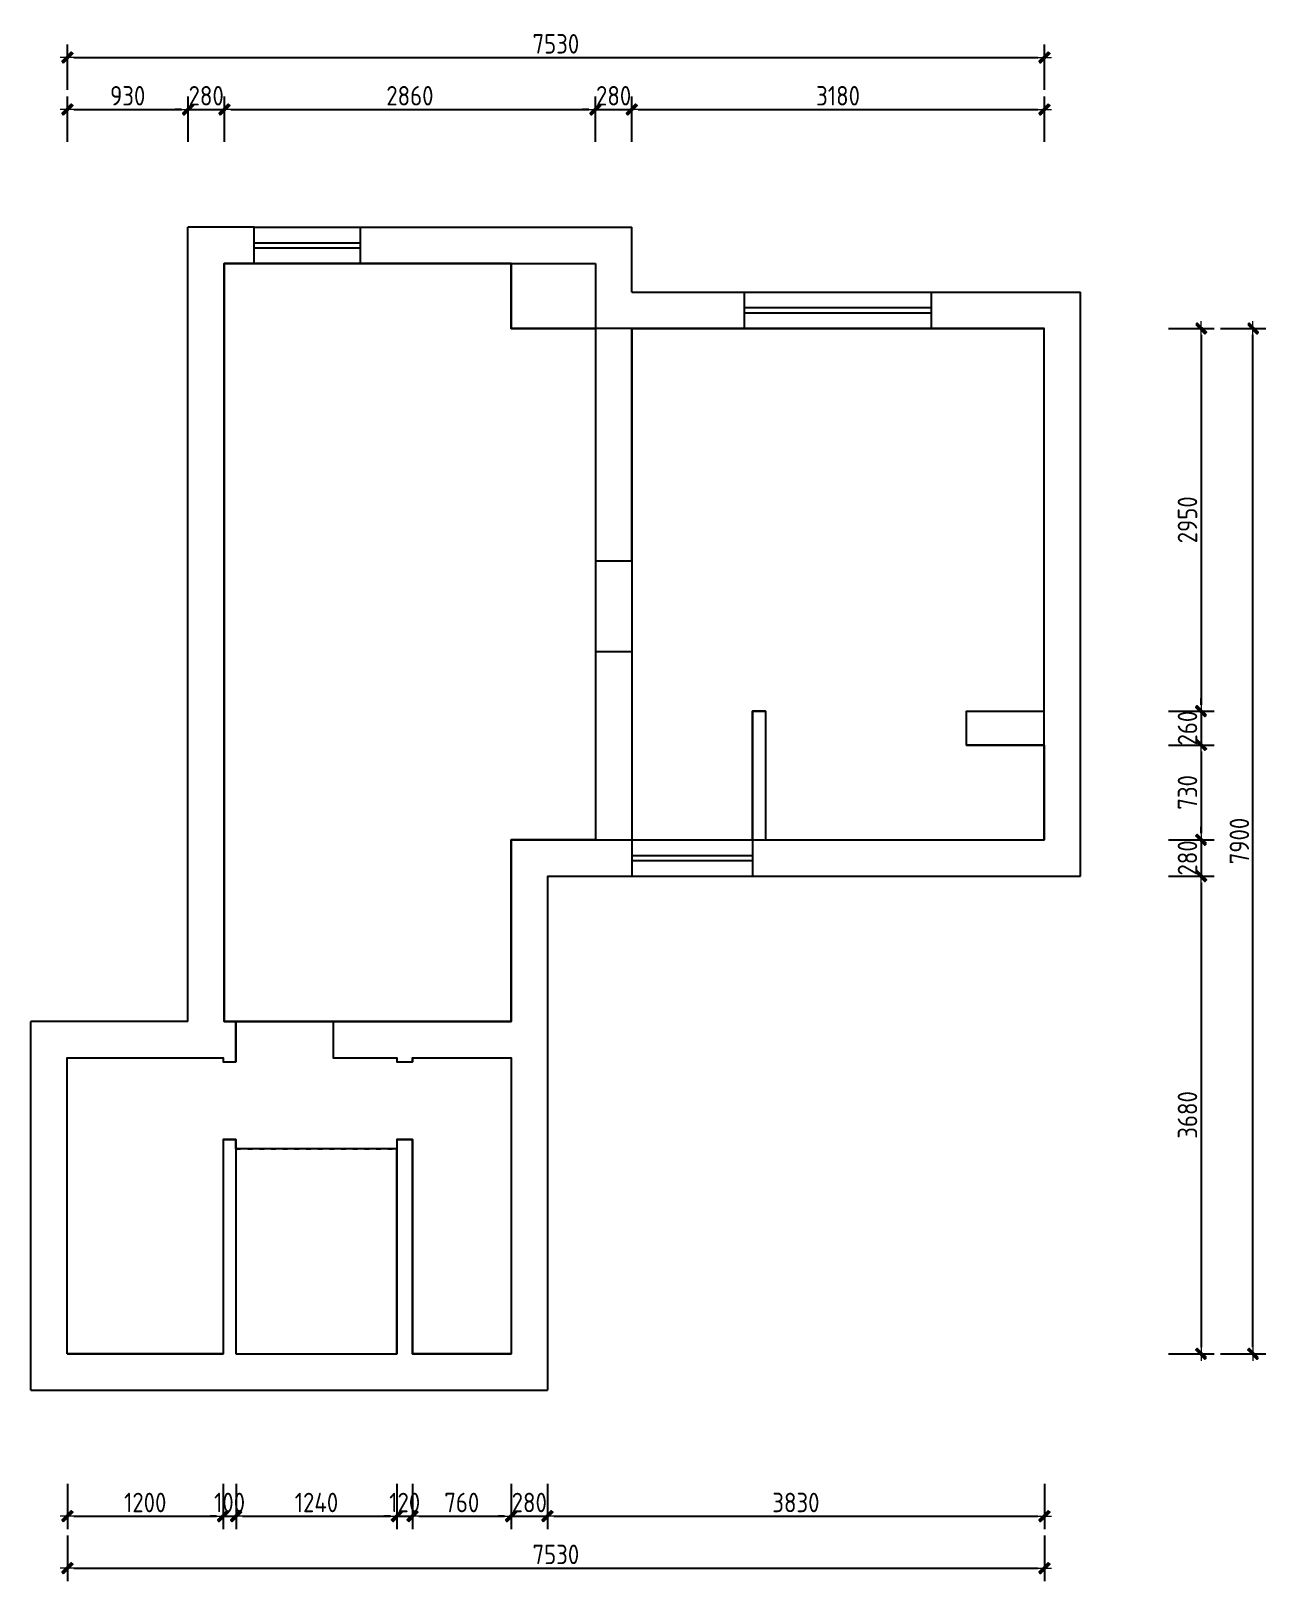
# Model space of a CAD drawing. Header units: millimetres. Extents: x -58733 to 427521, y -235734 to 553534.
# Drawn here: x 185953 to 195471, y -165688 to -153746 of the extents above; entities that cross this region are included whole.
import ezdxf

# ---------------------------------------------------------------- set-up
doc = ezdxf.new("R2010")
doc.units = ezdxf.units.MM
doc.linetypes.add('ACAD_ISO03W100', pattern=[30, 12, -18])
doc.layers.add('00-墙体', color=7, linetype='Continuous')
doc.layers.add('02-活动家具', color=1, linetype='Continuous')
doc.styles.add('CCD_DIM', font='ARCHS.SHX')
doc.dimstyles.new('海龍1：50', dxfattribs={"dimscale": 50, "dimtxt": 3, "dimasz": 1, "dimexe": 2, "dimexo": 2, "dimgap": 0.6, "dimtad": 1, "dimdec": 0, "dimrnd": 5, "dimdsep": 46, "dimtxsty": 'CCD_DIM', "dimblk": 'WS-cj', "dimcen": 1, "dimclrd": 242, "dimclre": 242, "dimclrt": 2, "dimadec": 0, "dimazin": 2, "dimtfac": 1, "dimtdec": 0, "dimtix": 1, "dimtmove": 2, "dimatfit": 3, "dimldrblk": 'CCD_Leader_Arrow', "dimfxl": 5, "dimfxlon": 1, "dimtolj": 1, "dimarcsym": 0})

# ---------------------------------------------------------------- blocks, each defined once
blk = doc.blocks.new('WS-cj')
blk.add_hatch(color=1).paths.add_polyline_path([(0.59, 0.82), (-0.82, -0.59), (-0.59, -0.82), (0.82, 0.59)])
at = {"color": 1, "linetype": 'ByBlock', "lineweight": 0}
for p, q in [((-1.1, 0), (0, 0)), ((0, 0), (1.1, 0))]:
    blk.add_line(p, q, dxfattribs=at)
at = {"color": 1}
blk.add_lwpolyline([(0.59, 0.82), (-0.82, -0.59), (-0.59, -0.82), (0.82, 0.59)], close=True, dxfattribs=at)
blk = doc.blocks.new('*D1425')
at = {"color": 242, "lineweight": -2}
for p, q in [((186233, -154600), (186233, -154250)), ((187163, -154600), (187163, -154250)), ((186283, -154350), (187113, -154350))]:
    blk.add_line(p, q, dxfattribs=at)
at = {"layer": 'Defpoints', "color": 0}
for p in [(187163, -154350), (186233, -154750), (187163, -154750)]:
    blk.add_point(p, dxfattribs=at)
at = {"color": 242, "lineweight": -2, "xscale": 50, "yscale": 50, "zscale": 50, "rotation": 180}
blk.add_blockref('WS-cj', (186233, -154350), dxfattribs=at)
at = {"color": 242, "lineweight": -2, "xscale": 50, "yscale": 50, "zscale": 50}
blk.add_blockref('WS-cj', (187163, -154350), dxfattribs=at)
at = {"color": 2, "insert": (186698, -154245), "char_height": 150, "attachment_point": 5, "style": 'CCD_DIM'}
blk.add_mtext('\\A1;930', dxfattribs=at)
blk = doc.blocks.new('CCD_Leader_Arrow')
at = {"color": 1, "linetype": 'ByBlock'}
blk.add_line((0, 0), (-1, 0), dxfattribs=at)
for points in [[(-0.86, 0.67), (-0.6, 0.85), (-0.24, 0), (0, 0)], [(-0.86, -0.67), (-0.6, -0.85), (-0.24, 0), (0, 0)]]:
    blk.add_solid(points, dxfattribs=at)
blk = doc.blocks.new('*D1426')
at = {"color": 242, "lineweight": -2}
for p, q in [((187163, -154600), (187163, -154250)), ((187443, -154600), (187443, -154250)), ((187113, -154350), (187063, -154350)), ((187163, -154350), (187443, -154350)), ((187493, -154350), (187543, -154350))]:
    blk.add_line(p, q, dxfattribs=at)
at = {"layer": 'Defpoints', "color": 0}
for p in [(187443, -154350), (187163, -154750), (187443, -154750)]:
    blk.add_point(p, dxfattribs=at)
at = {"color": 242, "lineweight": -2, "xscale": 50, "yscale": 50, "zscale": 50}
blk.add_blockref('WS-cj', (187163, -154350), dxfattribs=at)
at = {"color": 242, "lineweight": -2, "xscale": 50, "yscale": 50, "zscale": 50, "rotation": 180}
blk.add_blockref('WS-cj', (187443, -154350), dxfattribs=at)
at = {"color": 2, "insert": (187303, -154245), "char_height": 150, "attachment_point": 5, "style": 'CCD_DIM'}
blk.add_mtext('\\A1;280', dxfattribs=at)
blk = doc.blocks.new('*D1427')
at = {"color": 242, "lineweight": -2}
for p, q in [((187443, -154600), (187443, -154250)), ((190303, -154600), (190303, -154250)), ((187493, -154350), (190253, -154350))]:
    blk.add_line(p, q, dxfattribs=at)
at = {"layer": 'Defpoints', "color": 0}
for p in [(190303, -154350), (187443, -154750), (190303, -154750)]:
    blk.add_point(p, dxfattribs=at)
at = {"color": 242, "lineweight": -2, "xscale": 50, "yscale": 50, "zscale": 50, "rotation": 180}
blk.add_blockref('WS-cj', (187443, -154350), dxfattribs=at)
at = {"color": 242, "lineweight": -2, "xscale": 50, "yscale": 50, "zscale": 50}
blk.add_blockref('WS-cj', (190303, -154350), dxfattribs=at)
at = {"color": 2, "insert": (188873, -154245), "char_height": 150, "attachment_point": 5, "style": 'CCD_DIM'}
blk.add_mtext('\\A1;2860', dxfattribs=at)
blk = doc.blocks.new('*D1428')
at = {"color": 242, "lineweight": -2}
for p, q in [((190303, -154600), (190303, -154250)), ((190583, -154600), (190583, -154250)), ((190253, -154350), (190203, -154350)), ((190303, -154350), (190583, -154350)), ((190633, -154350), (190683, -154350))]:
    blk.add_line(p, q, dxfattribs=at)
at = {"layer": 'Defpoints', "color": 0}
for p in [(190583, -154350), (190303, -154750), (190583, -154750)]:
    blk.add_point(p, dxfattribs=at)
at = {"color": 242, "lineweight": -2, "xscale": 50, "yscale": 50, "zscale": 50}
blk.add_blockref('WS-cj', (190303, -154350), dxfattribs=at)
at = {"color": 242, "lineweight": -2, "xscale": 50, "yscale": 50, "zscale": 50, "rotation": 180}
blk.add_blockref('WS-cj', (190583, -154350), dxfattribs=at)
at = {"color": 2, "insert": (190443, -154245), "char_height": 150, "attachment_point": 5, "style": 'CCD_DIM'}
blk.add_mtext('\\A1;280', dxfattribs=at)
blk = doc.blocks.new('*D1429')
at = {"color": 242, "lineweight": -2}
for p, q in [((190583, -154600), (190583, -154250)), ((193763, -154600), (193763, -154250)), ((190633, -154350), (193713, -154350))]:
    blk.add_line(p, q, dxfattribs=at)
at = {"layer": 'Defpoints', "color": 0}
for p in [(193763, -154350), (190583, -154750), (193763, -154750)]:
    blk.add_point(p, dxfattribs=at)
at = {"color": 242, "lineweight": -2, "xscale": 50, "yscale": 50, "zscale": 50, "rotation": 180}
blk.add_blockref('WS-cj', (190583, -154350), dxfattribs=at)
at = {"color": 242, "lineweight": -2, "xscale": 50, "yscale": 50, "zscale": 50}
blk.add_blockref('WS-cj', (193763, -154350), dxfattribs=at)
at = {"color": 2, "insert": (192173, -154245), "char_height": 150, "attachment_point": 5, "style": 'CCD_DIM'}
blk.add_mtext('\\A1;3180', dxfattribs=at)
blk = doc.blocks.new('*D1430')
at = {"color": 242, "lineweight": -2}
for p, q in [((186233, -154200), (186233, -153850)), ((193763, -154200), (193763, -153850)), ((186283, -153950), (193713, -153950))]:
    blk.add_line(p, q, dxfattribs=at)
at = {"layer": 'Defpoints', "color": 0}
for p in [(193763, -153950), (186233, -154750), (193763, -154750)]:
    blk.add_point(p, dxfattribs=at)
at = {"color": 242, "lineweight": -2, "xscale": 50, "yscale": 50, "zscale": 50, "rotation": 180}
blk.add_blockref('WS-cj', (186233, -153950), dxfattribs=at)
at = {"color": 242, "lineweight": -2, "xscale": 50, "yscale": 50, "zscale": 50}
blk.add_blockref('WS-cj', (193763, -153950), dxfattribs=at)
at = {"color": 2, "insert": (189998, -153845), "char_height": 150, "attachment_point": 5, "style": 'CCD_DIM'}
blk.add_mtext('\\A1;7530', dxfattribs=at)
blk = doc.blocks.new('*D1431')
at = {"color": 242, "lineweight": -2}
for p, q in [((186233, -164938), (186233, -165288)), ((187433, -164938), (187433, -165288)), ((186283, -165188), (187383, -165188))]:
    blk.add_line(p, q, dxfattribs=at)
at = {"layer": 'Defpoints', "color": 0}
for p in [(186233, -164788), (187433, -164788), (187433, -165188)]:
    blk.add_point(p, dxfattribs=at)
at = {"color": 242, "lineweight": -2, "xscale": 50, "yscale": 50, "zscale": 50, "rotation": 180}
blk.add_blockref('WS-cj', (186233, -165188), dxfattribs=at)
at = {"color": 242, "lineweight": -2, "xscale": 50, "yscale": 50, "zscale": 50}
blk.add_blockref('WS-cj', (187433, -165188), dxfattribs=at)
at = {"color": 2, "insert": (186833, -165083), "char_height": 150, "attachment_point": 5, "style": 'CCD_DIM'}
blk.add_mtext('\\A1;1200', dxfattribs=at)
blk = doc.blocks.new('*D1432')
at = {"color": 242, "lineweight": -2}
for p, q in [((187533, -164938), (187533, -165288)), ((188773, -164938), (188773, -165288)), ((187583, -165188), (188723, -165188))]:
    blk.add_line(p, q, dxfattribs=at)
at = {"layer": 'Defpoints', "color": 0}
for p in [(187533, -164788), (188773, -164788), (188773, -165188)]:
    blk.add_point(p, dxfattribs=at)
at = {"color": 242, "lineweight": -2, "xscale": 50, "yscale": 50, "zscale": 50, "rotation": 180}
blk.add_blockref('WS-cj', (187533, -165188), dxfattribs=at)
at = {"color": 242, "lineweight": -2, "xscale": 50, "yscale": 50, "zscale": 50}
blk.add_blockref('WS-cj', (188773, -165188), dxfattribs=at)
at = {"color": 2, "insert": (188153, -165083), "char_height": 150, "attachment_point": 5, "style": 'CCD_DIM'}
blk.add_mtext('\\A1;1240', dxfattribs=at)
blk = doc.blocks.new('*D1433')
at = {"color": 242, "lineweight": -2}
for p, q in [((188893, -164938), (188893, -165288)), ((189653, -164938), (189653, -165288)), ((188943, -165188), (189603, -165188))]:
    blk.add_line(p, q, dxfattribs=at)
at = {"layer": 'Defpoints', "color": 0}
for p in [(188893, -164788), (189653, -164788), (189653, -165188)]:
    blk.add_point(p, dxfattribs=at)
at = {"color": 242, "lineweight": -2, "xscale": 50, "yscale": 50, "zscale": 50, "rotation": 180}
blk.add_blockref('WS-cj', (188893, -165188), dxfattribs=at)
at = {"color": 242, "lineweight": -2, "xscale": 50, "yscale": 50, "zscale": 50}
blk.add_blockref('WS-cj', (189653, -165188), dxfattribs=at)
at = {"color": 2, "insert": (189273, -165083), "char_height": 150, "attachment_point": 5, "style": 'CCD_DIM'}
blk.add_mtext('\\A1;760', dxfattribs=at)
blk = doc.blocks.new('*D1434')
at = {"color": 242, "lineweight": -2}
for p, q in [((189653, -164938), (189653, -165288)), ((189933, -164938), (189933, -165288)), ((189603, -165188), (189553, -165188)), ((189653, -165188), (189933, -165188)), ((189983, -165188), (190033, -165188))]:
    blk.add_line(p, q, dxfattribs=at)
at = {"layer": 'Defpoints', "color": 0}
for p in [(189653, -164788), (189933, -164788), (189933, -165188)]:
    blk.add_point(p, dxfattribs=at)
at = {"color": 242, "lineweight": -2, "xscale": 50, "yscale": 50, "zscale": 50}
blk.add_blockref('WS-cj', (189653, -165188), dxfattribs=at)
at = {"color": 242, "lineweight": -2, "xscale": 50, "yscale": 50, "zscale": 50, "rotation": 180}
blk.add_blockref('WS-cj', (189933, -165188), dxfattribs=at)
at = {"color": 2, "insert": (189793, -165083), "char_height": 150, "attachment_point": 5, "style": 'CCD_DIM'}
blk.add_mtext('\\A1;280', dxfattribs=at)
blk = doc.blocks.new('*D1435')
at = {"color": 242, "lineweight": -2}
for p, q in [((189933, -164938), (189933, -165288)), ((193763, -164938), (193763, -165288)), ((189983, -165188), (193713, -165188))]:
    blk.add_line(p, q, dxfattribs=at)
at = {"layer": 'Defpoints', "color": 0}
for p in [(189933, -164788), (193763, -164788), (193763, -165188)]:
    blk.add_point(p, dxfattribs=at)
at = {"color": 242, "lineweight": -2, "xscale": 50, "yscale": 50, "zscale": 50, "rotation": 180}
blk.add_blockref('WS-cj', (189933, -165188), dxfattribs=at)
at = {"color": 242, "lineweight": -2, "xscale": 50, "yscale": 50, "zscale": 50}
blk.add_blockref('WS-cj', (193763, -165188), dxfattribs=at)
at = {"color": 2, "insert": (191848, -165083), "char_height": 150, "attachment_point": 5, "style": 'CCD_DIM'}
blk.add_mtext('\\A1;3830', dxfattribs=at)
blk = doc.blocks.new('*D1436')
at = {"color": 242, "lineweight": -2}
for p, q in [((186233, -165338), (186233, -165688)), ((193763, -165338), (193763, -165688)), ((186283, -165588), (193713, -165588))]:
    blk.add_line(p, q, dxfattribs=at)
at = {"layer": 'Defpoints', "color": 0}
for p in [(186233, -164788), (193763, -164788), (193763, -165588)]:
    blk.add_point(p, dxfattribs=at)
at = {"color": 242, "lineweight": -2, "xscale": 50, "yscale": 50, "zscale": 50, "rotation": 180}
blk.add_blockref('WS-cj', (186233, -165588), dxfattribs=at)
at = {"color": 242, "lineweight": -2, "xscale": 50, "yscale": 50, "zscale": 50}
blk.add_blockref('WS-cj', (193763, -165588), dxfattribs=at)
at = {"color": 2, "insert": (189998, -165483), "char_height": 150, "attachment_point": 5, "style": 'CCD_DIM'}
blk.add_mtext('\\A1;7530', dxfattribs=at)
blk = doc.blocks.new('*D1441')
at = {"color": 242, "lineweight": -2}
for p, q in [((194721, -156037), (195071, -156037)), ((194971, -156087), (194971, -158937)), ((194721, -158987), (195071, -158987))]:
    blk.add_line(p, q, dxfattribs=at)
at = {"layer": 'Defpoints', "color": 0}
for p in [(194571, -156037), (194571, -158987), (194971, -158987)]:
    blk.add_point(p, dxfattribs=at)
at = {"color": 242, "lineweight": -2, "xscale": 50, "yscale": 50, "zscale": 50}
for p, rotation in [((194971, -156037), 90), ((194971, -158987), 270)]:
    blk.add_blockref('WS-cj', p, dxfattribs=dict(at, rotation=rotation))
at = {"color": 2, "insert": (194866, -157512), "char_height": 150, "attachment_point": 5, "rotation": 90, "style": 'CCD_DIM'}
blk.add_mtext('\\A1;2950', dxfattribs=at)
blk = doc.blocks.new('*D1442')
at = {"color": 242, "lineweight": -2}
for p, q in [((194971, -158937), (194971, -158887)), ((194721, -158987), (195071, -158987)), ((194971, -158987), (194971, -159247)), ((194721, -159247), (195071, -159247)), ((194971, -159297), (194971, -159347))]:
    blk.add_line(p, q, dxfattribs=at)
at = {"layer": 'Defpoints', "color": 0}
for p in [(194571, -158987), (194571, -159247), (194971, -159247)]:
    blk.add_point(p, dxfattribs=at)
at = {"color": 242, "lineweight": -2, "xscale": 50, "yscale": 50, "zscale": 50}
for p, rotation in [((194971, -158987), 270), ((194971, -159247), 90)]:
    blk.add_blockref('WS-cj', p, dxfattribs=dict(at, rotation=rotation))
at = {"color": 2, "insert": (194866, -159117), "char_height": 150, "attachment_point": 5, "rotation": 90, "style": 'CCD_DIM'}
blk.add_mtext('\\A1;260', dxfattribs=at)
blk = doc.blocks.new('*D1443')
at = {"color": 242, "lineweight": -2}
for p, q in [((194721, -159247), (195071, -159247)), ((194971, -159297), (194971, -159927)), ((194721, -159977), (195071, -159977))]:
    blk.add_line(p, q, dxfattribs=at)
at = {"layer": 'Defpoints', "color": 0}
for p in [(194571, -159247), (194571, -159977), (194971, -159977)]:
    blk.add_point(p, dxfattribs=at)
at = {"color": 242, "lineweight": -2, "xscale": 50, "yscale": 50, "zscale": 50}
for p, rotation in [((194971, -159247), 90), ((194971, -159977), 270)]:
    blk.add_blockref('WS-cj', p, dxfattribs=dict(at, rotation=rotation))
at = {"color": 2, "insert": (194866, -159612), "char_height": 150, "attachment_point": 5, "rotation": 90, "style": 'CCD_DIM'}
blk.add_mtext('\\A1;730', dxfattribs=at)
blk = doc.blocks.new('*D1444')
at = {"color": 242, "lineweight": -2}
for p, q in [((194971, -159927), (194971, -159877)), ((194721, -159977), (195071, -159977)), ((194971, -159977), (194971, -160257)), ((194721, -160257), (195071, -160257)), ((194971, -160307), (194971, -160357))]:
    blk.add_line(p, q, dxfattribs=at)
at = {"layer": 'Defpoints', "color": 0}
for p in [(194571, -159977), (194571, -160257), (194971, -160257)]:
    blk.add_point(p, dxfattribs=at)
at = {"color": 242, "lineweight": -2, "xscale": 50, "yscale": 50, "zscale": 50}
for p, rotation in [((194971, -159977), 270), ((194971, -160257), 90)]:
    blk.add_blockref('WS-cj', p, dxfattribs=dict(at, rotation=rotation))
at = {"color": 2, "insert": (194866, -160117), "char_height": 150, "attachment_point": 5, "rotation": 90, "style": 'CCD_DIM'}
blk.add_mtext('\\A1;280', dxfattribs=at)
blk = doc.blocks.new('*D1445')
at = {"color": 242, "lineweight": -2}
for p, q in [((194721, -160257), (195071, -160257)), ((194971, -160307), (194971, -163887)), ((194721, -163937), (195071, -163937))]:
    blk.add_line(p, q, dxfattribs=at)
at = {"layer": 'Defpoints', "color": 0}
for p in [(194571, -160257), (194571, -163937), (194971, -163937)]:
    blk.add_point(p, dxfattribs=at)
at = {"color": 242, "lineweight": -2, "xscale": 50, "yscale": 50, "zscale": 50}
for p, rotation in [((194971, -160257), 90), ((194971, -163937), 270)]:
    blk.add_blockref('WS-cj', p, dxfattribs=dict(at, rotation=rotation))
at = {"color": 2, "insert": (194866, -162097), "char_height": 150, "attachment_point": 5, "rotation": 90, "style": 'CCD_DIM'}
blk.add_mtext('\\A1;3680', dxfattribs=at)
blk = doc.blocks.new('*D1446')
at = {"color": 242, "lineweight": -2}
for p, q in [((195121, -156037), (195471, -156037)), ((195371, -163887), (195371, -156087)), ((195121, -163937), (195471, -163937))]:
    blk.add_line(p, q, dxfattribs=at)
at = {"layer": 'Defpoints', "color": 0}
for p in [(194571, -156037), (195371, -156037), (194571, -163937)]:
    blk.add_point(p, dxfattribs=at)
at = {"color": 242, "lineweight": -2, "xscale": 50, "yscale": 50, "zscale": 50}
for p, rotation in [((195371, -156037), 90), ((195371, -163937), 270)]:
    blk.add_blockref('WS-cj', p, dxfattribs=dict(at, rotation=rotation))
at = {"color": 2, "insert": (195266, -159987), "char_height": 150, "attachment_point": 5, "rotation": 90, "style": 'CCD_DIM'}
blk.add_mtext('\\A1;7900', dxfattribs=at)
blk = doc.blocks.new('*D1447')
at = {"color": 242, "lineweight": -2}
for p, q in [((188773, -164938), (188773, -165288)), ((188893, -164938), (188893, -165288)), ((188723, -165188), (188673, -165188)), ((188773, -165188), (188893, -165188)), ((188943, -165188), (188993, -165188))]:
    blk.add_line(p, q, dxfattribs=at)
at = {"layer": 'Defpoints', "color": 0}
for p in [(188773, -164788), (188893, -164788), (188893, -165188)]:
    blk.add_point(p, dxfattribs=at)
at = {"color": 242, "lineweight": -2, "xscale": 50, "yscale": 50, "zscale": 50}
blk.add_blockref('WS-cj', (188773, -165188), dxfattribs=at)
at = {"color": 242, "lineweight": -2, "xscale": 50, "yscale": 50, "zscale": 50, "rotation": 180}
blk.add_blockref('WS-cj', (188893, -165188), dxfattribs=at)
at = {"color": 2, "insert": (188833, -165083), "char_height": 150, "attachment_point": 5, "style": 'CCD_DIM'}
blk.add_mtext('\\A1;120', dxfattribs=at)
blk = doc.blocks.new('*D1448')
at = {"color": 242, "lineweight": -2}
for p, q in [((187433, -164938), (187433, -165288)), ((187533, -164938), (187533, -165288)), ((187383, -165188), (187333, -165188)), ((187433, -165188), (187533, -165188)), ((187583, -165188), (187633, -165188))]:
    blk.add_line(p, q, dxfattribs=at)
at = {"layer": 'Defpoints', "color": 0}
for p in [(187433, -164788), (187533, -164788), (187533, -165188)]:
    blk.add_point(p, dxfattribs=at)
at = {"color": 242, "lineweight": -2, "xscale": 50, "yscale": 50, "zscale": 50}
blk.add_blockref('WS-cj', (187433, -165188), dxfattribs=at)
at = {"color": 242, "lineweight": -2, "xscale": 50, "yscale": 50, "zscale": 50, "rotation": 180}
blk.add_blockref('WS-cj', (187533, -165188), dxfattribs=at)
at = {"color": 2, "insert": (187483, -165083), "char_height": 150, "attachment_point": 5, "style": 'CCD_DIM'}
blk.add_mtext('\\A1;100', dxfattribs=at)

msp = doc.modelspace()

# ---------------------------------------------------------------- linework, layer by layer
for p, q in [((187162.6, -161377.4), (187162.6, -155257.4)), ((187672.6, -155257.4), (187162.6, -155257.4)), ((187672.6, -155537.4), (187672.6, -155257.4)), ((188492.6, -155537.4), (188492.6, -155257.4)), ((188492.6, -155257.4), (190582.6, -155257.4)), ((190582.6, -155757.4), (190582.6, -155257.4)), ((187442.6, -161377.4), (187442.6, -155537.4)), ((187442.6, -155537.4), (187672.6, -155537.4)), ((188492.6, -155537.4), (190302.6, -155537.4)), ((189652.6, -155537.4), (189652.6, -156037.4)), ((190302.6, -155537.4), (190302.6, -157827.4)), ((190582.6, -155757.4), (191452.6, -155757.4)), ((191452.6, -156037.4), (191452.6, -155757.4)), ((192892.6, -156037.4), (192892.6, -155757.4)), ((192892.6, -155757.4), (194042.6, -155757.4)), ((194042.6, -160257.4), (194042.6, -155757.4)), ((189652.6, -156037.4), (190302.6, -156037.4)), ((190582.6, -157827.4), (190582.6, -156037.4)), ((190582.6, -156037.4), (191452.6, -156037.4)), ((192892.6, -156037.4), (193762.6, -156037.4)), ((193762.6, -158987.4), (193762.6, -156037.4)), ((190302.6, -157827.4), (190582.6, -157827.4)), ((190302.6, -158527.4), (190582.6, -158527.4)), ((190302.6, -158527.4), (190302.6, -159977.4)), ((190582.6, -158527.4), (190582.6, -160257.4)), ((191512.6, -158987.4), (191512.6, -160257.4)), ((191612.6, -158987.4), (191512.6, -158987.4)), ((191612.6, -158987.4), (191612.6, -159977.4)), ((193162.6, -158987.4), (193762.6, -158987.4)), ((193162.6, -159247.4), (193162.6, -158987.4)), ((193162.6, -159247.4), (193762.6, -159247.4)), ((193762.6, -159247.4), (193762.6, -159977.4)), ((190302.6, -159977.4), (189652.6, -159977.4)), ((189652.6, -159977.4), (189652.6, -161377.4)), ((191612.6, -159977.4), (193762.6, -159977.4)), ((189932.6, -160257.4), (189932.6, -164217.4)), ((189932.6, -160257.4), (190582.6, -160257.4)), ((191512.6, -160257.4), (194042.6, -160257.4)), ((185952.6, -164217.4), (185952.6, -161377.4)), ((187162.6, -161377.4), (185952.6, -161377.4)), ((187532.6, -161377.4), (187442.6, -161377.4)), ((187532.6, -161377.4), (187532.6, -161687.4)), ((189652.6, -161377.4), (188282.6, -161377.4)), ((188282.6, -161377.4), (188282.6, -161657.4)), ((186232.6, -163937.4), (186232.6, -161657.4)), ((186232.6, -161657.4), (187432.6, -161657.4)), ((187432.6, -161657.4), (187432.6, -161687.4)), ((187432.6, -161687.4), (187532.6, -161687.4)), ((188282.6, -161657.4), (188772.6, -161657.4)), ((188772.6, -161657.4), (188772.6, -161687.4)), ((188772.6, -161687.4), (188892.6, -161687.4)), ((188892.6, -161657.4), (189652.6, -161657.4)), ((188892.6, -161657.4), (188892.6, -161687.4)), ((189652.6, -161657.4), (189652.6, -163937.4)), ((187432.6, -162287.4), (187432.6, -163937.4)), ((187432.6, -162287.4), (187532.6, -162287.4)), ((187532.6, -162287.4), (187532.6, -163937.4)), ((188772.6, -162287.4), (188772.6, -163937.4)), ((188772.6, -162287.4), (188892.6, -162287.4)), ((188892.6, -162287.4), (188892.6, -163937.4)), ((186232.6, -163937.4), (187432.6, -163937.4)), ((187532.6, -163937.4), (188772.6, -163937.4)), ((188892.6, -163937.4), (189652.6, -163937.4)), ((185952.6, -164217.4), (189932.6, -164217.4))]:
    msp.add_line(p, q)
at = {"color": 12}
for p, q in [((187672.6, -155257.4), (188492.6, -155257.4)), ((187672.6, -155537.4), (188492.6, -155537.4)), ((191452.6, -155757.4), (192892.6, -155757.4)), ((191452.6, -156037.4), (192892.6, -156037.4)), ((190582.6, -159977.4), (191512.6, -159977.4)), ((190582.6, -160257.4), (191512.6, -160257.4))]:
    msp.add_line(p, q, dxfattribs=at)
at = {"color": 140}
msp.add_line((188282.6, -161377.4), (187487.6, -161377.4), dxfattribs=at)
for points in [[(187442.6, -161377.4), (187442.6, -155537.4), (187672.6, -155537.4), (188492.6, -155537.4), (189652.6, -155537.4), (189652.6, -156037.4), (190302.6, -156037.4), (190302.6, -157827.4), (190302.6, -158527.4), (190302.6, -159977.4), (189652.6, -159977.4), (189652.6, -161377.4), (188282.6, -161377.4), (187532.6, -161377.4)], [(193762.6, -159977.4), (193762.6, -156037.4), (189652.6, -156037.4), (189652.6, -155537.4), (187442.6, -155537.4), (187442.6, -161377.4), (189652.6, -161377.4), (189652.6, -159977.4)], [(190582.6, -159977.4), (191512.6, -159977.4), (191512.6, -158987.4), (191612.6, -158987.4), (191612.6, -159977.4), (193762.6, -159977.4), (193762.6, -159247.4), (193162.6, -159247.4), (193162.6, -158987.4), (193762.6, -158987.4), (193762.6, -156037.4), (192892.6, -156037.4), (191452.6, -156037.4), (190582.6, -156037.4), (190582.6, -157827.4), (190582.6, -158527.4)], [(186232.6, -163937.4), (186232.6, -161657.4), (187432.6, -161657.4), (187432.6, -161687.4), (187532.6, -161687.4), (187532.6, -161377.4), (188282.6, -161377.4), (188282.6, -161657.4), (188772.6, -161657.4), (188772.6, -161687.4), (188892.6, -161687.4), (188892.6, -161657.4), (189652.6, -161657.4), (189652.6, -163937.4), (188892.6, -163937.4), (188892.6, -162287.4), (188772.6, -162287.4), (188772.6, -162357.4), (187532.6, -162357.4), (187532.6, -162287.4), (187432.6, -162287.4), (187432.6, -163937.4)], [(187532.6, -163937.4), (188772.6, -163937.4), (188772.6, -162357.4), (187532.6, -162357.4)]]:
    msp.add_lwpolyline(points, close=True, dxfattribs=at)
at = {"layer": '00-墙体', "color": 42}
for p, q in [((187672.6, -155377.4), (188492.6, -155377.4)), ((187672.6, -155417.4), (188492.6, -155417.4)), ((191452.6, -155877.4), (192892.6, -155877.4)), ((191452.6, -155917.4), (192892.6, -155917.4)), ((190582.6, -160097.4), (191512.6, -160097.4)), ((190582.6, -160137.4), (191512.6, -160137.4))]:
    msp.add_line(p, q, dxfattribs=at)
at = {"layer": '02-活动家具', "color": 8, "linetype": 'ACAD_ISO03W100', "ltscale": 3}
for p, q in [((190302.6, -157827.4), (190302.6, -158527.4)), ((190582.6, -157827.4), (190582.6, -158527.4)), ((187532.6, -162357.4), (188772.6, -162357.4))]:
    msp.add_line(p, q, dxfattribs=at)

# ---------------------------------------------------------------- dimensions: what is measured, and where the dimension line sits
for base, p1, p2, picture, middle in [((193762.6, -153949.5), (186232.6, -154749.5), (193762.6, -154749.5), '*D1430', (189997.6, -153844.5)), ((187162.6, -154349.5), (186232.6, -154749.5), (187162.6, -154749.5), '*D1425', (186697.6, -154244.5)), ((187442.6, -154349.5), (187162.6, -154749.5), (187442.6, -154749.5), '*D1426', (187302.6, -154244.5)), ((190302.6, -154349.5), (187442.6, -154749.5), (190302.6, -154749.5), '*D1427', (188872.6, -154244.5)), ((190582.6, -154349.5), (190302.6, -154749.5), (190582.6, -154749.5), '*D1428', (190442.6, -154244.5)), ((193762.6, -154349.5), (190582.6, -154749.5), (193762.6, -154749.5), '*D1429', (192172.6, -154244.5)), ((187432.6, -165187.8), (186232.6, -164787.8), (187432.6, -164787.8), '*D1431', (186832.6, -165082.8)), ((193762.6, -165587.8), (186232.6, -164787.8), (193762.6, -164787.8), '*D1436', (189997.6, -165482.8)), ((188772.6, -165187.8), (187532.6, -164787.8), (188772.6, -164787.8), '*D1432', (188152.6, -165082.8)), ((189652.6, -165187.8), (188892.6, -164787.8), (189652.6, -164787.8), '*D1433', (189272.6, -165082.8)), ((189932.6, -165187.8), (189652.6, -164787.8), (189932.6, -164787.8), '*D1434', (189792.6, -165082.8)), ((193762.6, -165187.8), (189932.6, -164787.8), (193762.6, -164787.8), '*D1435', (191847.6, -165082.8))]:
    dim = msp.add_linear_dim(base=base, p1=p1, p2=p2, dimstyle='海龍1：50')
    dim.commit()
    dim.dimension.update_dxf_attribs({"geometry": picture, "text_midpoint": middle})
for base, p1, p2, picture, middle in [((194971.3, -158987.4), (194571.3, -156037.4), (194571.3, -158987.4), '*D1441', (194866.3, -157512.4)), ((195371.3, -156037.4), (194571.3, -163937.4), (194571.3, -156037.4), '*D1446', (195266.3, -159987.4)), ((194971.3, -159247.4), (194571.3, -158987.4), (194571.3, -159247.4), '*D1442', (194866.3, -159117.4)), ((194971.3, -159977.4), (194571.3, -159247.4), (194571.3, -159977.4), '*D1443', (194866.3, -159612.4)), ((194971.3, -160257.4), (194571.3, -159977.4), (194571.3, -160257.4), '*D1444', (194866.3, -160117.4)), ((194971.3, -163937.4), (194571.3, -160257.4), (194571.3, -163937.4), '*D1445', (194866.3, -162097.4))]:
    dim = msp.add_linear_dim(base=base, p1=p1, p2=p2, angle=90, dimstyle='海龍1：50')
    dim.commit()
    dim.dimension.update_dxf_attribs({"geometry": picture, "text_midpoint": middle})
for base, p1, p2, picture, middle in [((187532.6, -165187.8), (187432.6, -164787.8), (187532.6, -164787.8), '*D1448', (187482.6, -165082.8)), ((188892.6, -165187.8), (188772.6, -164787.8), (188892.6, -164787.8), '*D1447', (188832.6, -165082.8))]:
    dim = msp.add_linear_dim(base=base, p1=p1, p2=p2, dimstyle='海龍1：50', override={"dimtxsty": 'CCD_DIM', "dimldrblk": 'CCD_Leader_Arrow'})
    dim.commit()
    dim.dimension.update_dxf_attribs({"geometry": picture, "text_midpoint": middle})

doc.saveas('drawing.dxf')
